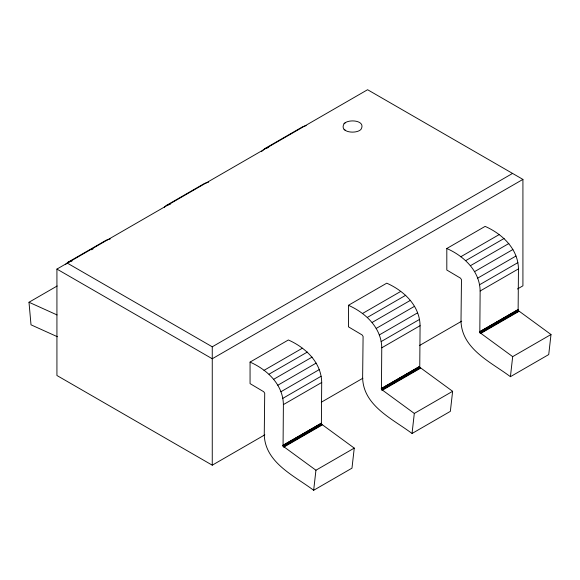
<?xml version="1.0" encoding="UTF-8"?>
<svg xmlns="http://www.w3.org/2000/svg" width="580" height="580" viewBox="0 0 580 580"><rect width="100%" height="100%" fill="white"/><g stroke="black" fill="none" stroke-linecap="round" stroke-linejoin="round"><path stroke-width="0.87" d="M250.06 362.094C267.293 369.736 283.069 384.584 283.388 404.601L283.062 446.165L315.933 470.228L313.664 490.281C294.459 475.817 265.009 462.76 264.255 434.652L264.719 393.211L263.733 391.739L250.06 383.619L250.06 362.094L288.369 339.974C305.609 347.616 321.385 362.464 321.704 382.481L321.378 424.045L354.25 448.108L351.98 468.161L313.664 490.281M348.435 305.298C365.675 312.939 381.444 327.787 381.763 347.804L381.437 389.368L414.309 413.431L412.039 433.485C392.834 419.021 363.385 405.964 362.63 377.855L363.094 336.414L362.108 334.943L348.435 326.823L348.435 305.298L386.751 283.178C403.985 290.812 419.76 305.667 420.079 325.685L419.753 367.249L452.625 391.304L450.355 411.358L412.039 433.485M446.81 248.501C464.051 256.142 479.82 270.99 480.138 291.008L479.812 332.572L512.684 356.635L510.414 376.688C491.209 362.224 461.76 349.16 461.006 321.059L461.47 279.618L460.484 278.146L446.81 270.026L446.81 248.501L485.126 226.381C502.367 234.015 518.136 248.871 518.455 268.888L518.128 310.452L551 334.508L548.731 354.561L510.414 376.688M344.085 123.685C338.763 132.769 356.736 134.285 361.021 129.333C366.335 120.263 348.377 118.755 344.085 123.685L345.644 122.532M65.366 264.639L67.867 262.32L106.184 240.2L110.258 238.945M164.372 207.263L166.243 205.523L204.559 183.403L208.633 182.149M261.493 151.626L264.625 148.726L302.934 126.607L306.196 125.599M264.821 434.833L212.258 465.182L56.927 375.499L56.927 269.084L367.589 89.719L522.921 179.401L522.921 285.824L517.433 288.992M91.495 249.777L93.054 248.878M57.42 336.748L31.008 324.814L29 302.252L57.152 285.998M67.287 263.102L212.258 346.804L512.568 173.42M522.921 179.401L212.258 358.759L56.927 269.084M263.987 370.366L302.303 348.246M362.369 313.57L400.678 291.45M460.745 256.773L499.061 234.654M269.077 374.158L307.385 352.038M367.452 317.361L405.761 295.242M465.827 260.565L504.143 238.445M273.789 379.226L312.105 357.106M372.164 322.429L410.48 300.31M470.539 265.633L508.856 243.513M277.82 385.229L316.136 363.109M376.195 328.432L414.512 306.312M474.571 271.636L512.887 249.516M280.894 391.754L319.203 369.634M379.269 334.957L417.586 312.837M477.644 278.161L515.961 256.041M282.793 398.366L321.102 376.246M381.169 341.569L419.478 319.442M479.544 284.773L517.86 262.646M283.388 404.601L321.704 382.481M381.763 347.804L420.079 325.685M480.138 291.008L518.455 268.888M321.305 402.223L362.884 378.218M419.369 345.607L461.731 321.153M282.938 445.781L321.248 423.661M381.314 388.984L419.623 366.864M479.689 332.188L518.005 310.061M283.062 446.165L321.378 424.045M381.437 389.368L419.753 367.249M479.812 332.572L518.128 310.452M283.257 446.535L321.574 424.415M381.633 389.738L419.949 367.618M480.015 332.942L518.324 310.822M283.511 446.868L321.827 424.748M381.887 390.072L420.203 367.952M480.269 333.275L518.578 311.156M283.801 447.122L322.118 425.002M382.176 390.325L420.493 368.206M480.552 333.529L518.868 311.409M315.933 470.228L354.25 448.108M414.309 413.431L452.625 391.304M512.684 356.635L551 334.508M264.625 148.726L268.7 147.472M166.243 205.523L170.324 204.269M67.867 262.32L71.942 261.065M29 302.252L57.057 314.94M344.085 129.333L345.644 130.5M212.258 346.804L212.258 465.182M321.204 423.277L282.895 445.397L321.204 423.284M419.587 366.48L381.27 388.6L419.587 366.48M517.962 309.684L479.646 331.803L517.962 309.684"/></g></svg>
